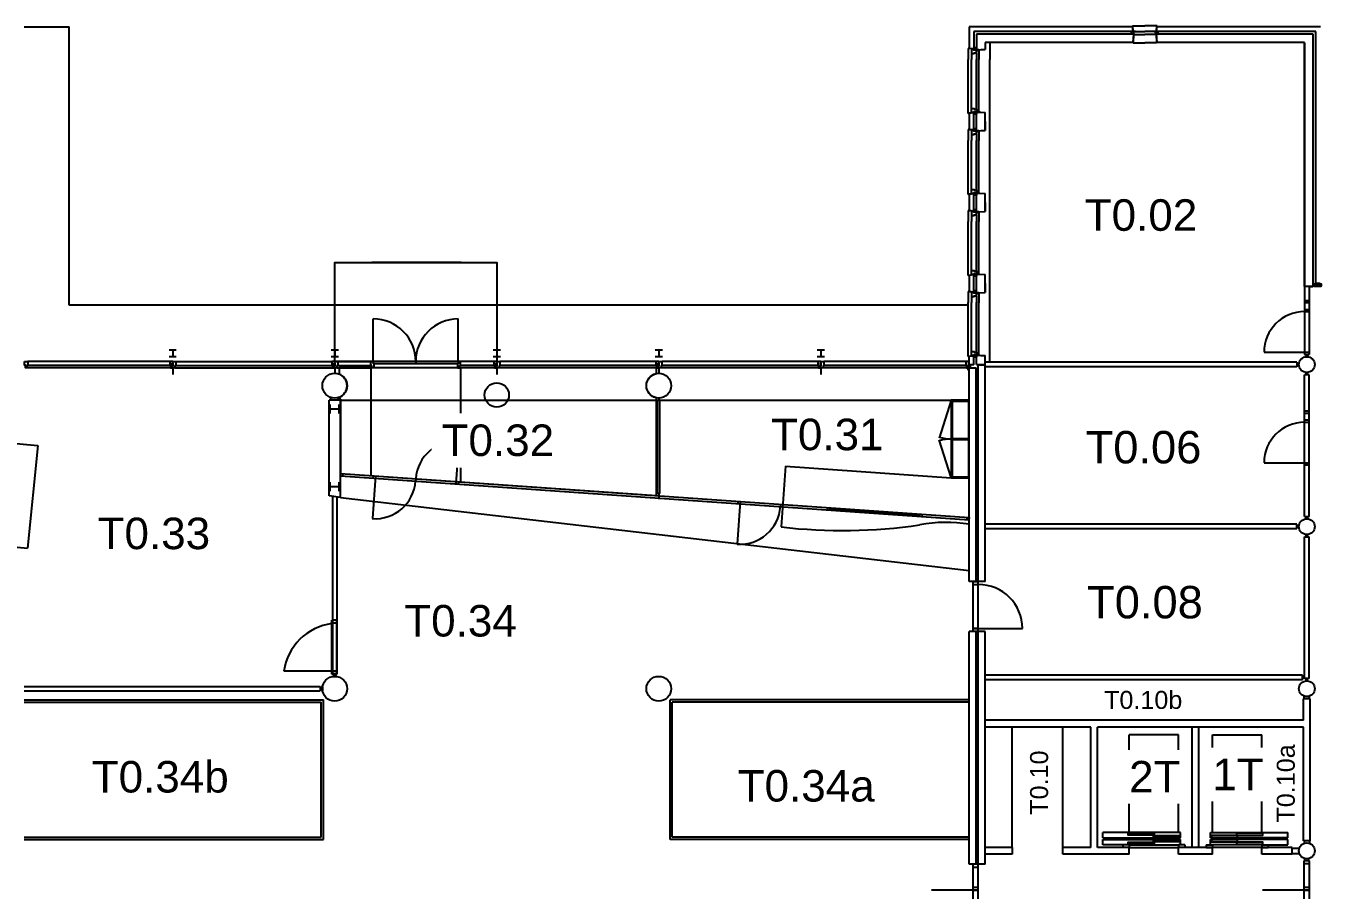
# Model space of a CAD drawing. Header units: millimetres. Extents: x 37323 to 141989, y 29562 to 82217.
# Drawn here: x 68860 to 97618, y 61767 to 80961 of the extents above; entities that cross this region are included whole.
import ezdxf
from ezdxf.enums import TextEntityAlignment as Align

# ---------------------------------------------------------------- set-up
doc = ezdxf.new("R2010")
doc.units = ezdxf.units.MM
doc.layers.get('0').update_dxf_attribs({"linetype": 'CONTINUOUS'})
for name, color, linetype in [('AL2100_BUITENWANDEN', 3, 'CONTINUOUS'), ('AL2200_BINNENWANDEN', 2, 'CONTINUOUS'), ('AL2800_DRAAGCONSTRUCTIE', 3, 'CONTINUOUS'), ('AL3100_BUITENWANDOPENING', 1, 'CONTINUOUS'), ('AL3200_BINNENWANDOPENING', 1, 'CONTINUOUS'), ('AL3300_VLOEROPENING', 8, 'CONTINUOUS'), ('AL3900_GEBOUWAFB', 250, 'CONTINUOUS'), ('AL4600_RUIMTENUMMERS', 2, 'CONTINUOUS'), ('AL6600_LIFTENDISTRIBUTIE', 3, 'CONTINUOUS'), ('AL7200_INR-GEBRUIKSRUIMTENN', 1, 'CONTINUOUS'), ('AL7900_INRGEBOUW', 1, 'CONTINUOUS')]:
    doc.layers.add(name, color=color, linetype=linetype)
doc.styles.add('Arial', font='arial.ttf')

# ---------------------------------------------------------------- blocks, each defined once
blk = doc.blocks.new('AH28HA16')
for points in [[(-80, 76), (80, 76)], [(0, -76), (0, 76)], [(-80, -76), (80, -76)]]:
    blk.add_lwpolyline(points)
blk = doc.blocks.new('AH28HB20')
for points in [[(-100, 100), (100, 100)], [(0, -100), (0, 100)], [(-100, -100), (100, -100)]]:
    blk.add_lwpolyline(points)

msp = doc.modelspace()

# ---------------------------------------------------------------- linework, layer by layer
at = {"layer": 'AL2100_BUITENWANDEN'}
for p, q in [((93448, 80939), (89823, 80939)), ((89823, 80939), (89823, 80464)), ((93463, 80839), (89923, 80839)), ((89923, 80839), (89923, 80449)), ((93451, 80961), (93723, 80961)), ((93463, 80834), (93451, 80961)), ((93463, 80839), (93453, 80935)), ((93466, 80834), (93454, 80961)), ((93995, 80961), (93723, 80961)), ((93979, 80834), (93992, 80961)), ((93982, 80834), (93995, 80961)), ((93983, 80839), (93992, 80935)), ((97523, 80839), (93983, 80839)), ((97623, 80939), (93997, 80939)), ((97523, 75240), (97523, 80839)), ((93470, 80779), (89983, 80779)), ((89983, 80779), (89983, 80432)), ((93460, 80589), (90173, 80589)), ((90173, 80589), (90173, 80442)), ((90176, 80586), (90176, 80439)), ((90276, 80586), (90276, 80214)), ((93470, 80779), (93460, 80589)), ((93473, 80779), (93463, 80586)), ((93463, 80586), (93723, 80586)), ((93983, 80586), (93723, 80586)), ((93973, 80779), (93983, 80586)), ((97463, 80779), (93976, 80779)), ((93976, 80779), (93986, 80589)), ((97273, 80589), (93986, 80589)), ((97270, 80586), (97270, 75167)), ((97273, 75170), (97273, 80589)), ((97273, 80439), (97273, 80589)), ((97273, 80439), (97273, 80589)), ((97463, 75180), (97463, 80779)), ((89928, 80449), (89801, 80461)), ((89801, 80461), (89801, 80214)), ((89927, 80446), (89801, 80458)), ((89923, 80449), (89827, 80459)), ((89983, 80432), (90173, 80442)), ((89983, 80429), (90176, 80439)), ((89801, 79017), (89801, 79264)), ((89927, 79033), (89801, 79020)), ((89928, 79030), (89801, 79017)), ((89983, 79049), (90176, 79039)), ((89983, 79046), (90173, 79036)), ((89983, 78632), (89983, 79046)), ((90173, 78642), (90173, 79036)), ((90176, 78839), (90176, 79039)), ((90176, 78839), (90176, 78639)), ((89801, 78661), (89801, 78414)), ((89928, 78649), (89801, 78661)), ((89927, 78646), (89801, 78658)), ((89983, 78632), (90173, 78642)), ((89983, 78629), (90176, 78639)), ((89801, 77217), (89801, 77464)), ((89927, 77233), (89801, 77220)), ((89928, 77230), (89801, 77217)), ((89983, 77249), (90176, 77239)), ((89983, 77246), (90173, 77236)), ((89983, 76832), (89983, 77246)), ((90173, 76842), (90173, 77236)), ((90176, 77039), (90176, 77239)), ((89801, 76861), (89801, 76614)), ((89928, 76849), (89801, 76861)), ((89927, 76846), (89801, 76858)), ((89983, 76832), (90173, 76842)), ((89983, 76829), (90176, 76839)), ((90176, 77039), (90176, 76839)), ((89801, 75417), (89801, 75664)), ((89927, 75433), (89801, 75420)), ((89928, 75430), (89801, 75417)), ((89983, 75449), (90176, 75439)), ((89983, 75446), (90173, 75436)), ((89983, 75032), (89983, 75446)), ((90173, 75042), (90173, 75436)), ((90176, 75239), (90176, 75439)), ((89801, 75061), (89801, 74814)), ((89928, 75049), (89801, 75061)), ((89927, 75046), (89801, 75058)), ((90176, 75239), (90176, 75039)), ((97453, 75170), (97273, 75170)), ((97454, 75167), (97373, 75167)), ((97463, 75180), (97453, 75170)), ((97467, 75180), (97454, 75167)), ((97618, 75240), (97523, 75240)), ((89983, 75032), (90173, 75042)), ((89983, 75029), (90176, 75039)), ((89801, 73617), (89801, 73864)), ((89927, 73633), (89801, 73620)), ((89928, 73630), (89801, 73617)), ((89923, 73629), (89827, 73619)), ((89923, 73430), (89923, 73629)), ((89983, 73649), (90176, 73639)), ((89983, 73646), (90173, 73636)), ((89983, 73444), (89983, 73646)), ((90173, 73444), (90173, 73636)), ((90176, 73489), (90176, 73639)), ((89823, 73430), (89823, 73614)), ((89923, 73430), (89823, 73430)), ((89823, 73370), (89973, 73370)), ((89823, 68622), (89823, 73370)), ((89973, 68622), (89973, 73370)), ((89983, 73444), (90173, 73444)), ((90023, 68622), (90023, 73434)), ((90023, 73434), (90173, 73434)), ((90173, 68622), (90173, 73434)), ((89973, 68622), (89823, 68622)), ((90173, 68622), (90023, 68622)), ((89973, 67508), (89823, 67508)), ((89823, 62339), (89823, 67508)), ((89973, 62339), (89973, 67508)), ((90023, 62339), (90023, 67508)), ((90173, 67508), (90023, 67508)), ((90173, 62339), (90173, 67508)), ((89973, 62339), (89823, 62339)), ((90173, 62339), (90023, 62339))]:
    msp.add_line(p, q, dxfattribs=at)
for points in [[(90276, 78414), (90276, 78839), (90276, 79264)], [(90276, 76614), (90276, 77039), (90276, 77464)], [(90276, 74814), (90276, 75239), (90276, 75664)]]:
    msp.add_lwpolyline(points, dxfattribs=at)
for points in [[(89823, 78664, 0.385314), (89827, 78659), (89923, 78649), (89923, 79029), (89827, 79019, 0.385314), (89823, 79014), (89823, 78664)], [(89823, 76864, 0.385314), (89827, 76859), (89923, 76849), (89923, 77229), (89827, 77219, 0.385314), (89823, 77214), (89823, 76864)], [(89823, 75064, 0.385314), (89827, 75059), (89923, 75049), (89923, 75429), (89827, 75419, 0.385314), (89823, 75414), (89823, 75064)]]:
    msp.add_lwpolyline(points, format="xyb", dxfattribs=at)
for centre, radius in [((97323, 73439), 175), ((75723, 72970), 275), ((82923, 72970), 275), ((97323, 69839), 175), ((75723, 66239), 275), ((82923, 66239), 275), ((97323, 66239), 175), ((97323, 62639), 175)]:
    msp.add_circle(centre, radius, dxfattribs=at)
for centre, start, end in [((93448, 80934), 5.7106, 90), ((93997, 80934), 90, 174.2894), ((89828, 80464), 180, 264.2894), ((89828, 73614), 95.7106, 180)]:
    msp.add_arc(centre, 5, start, end, dxfattribs=at)
at = {"layer": 'AL2200_BINNENWANDEN'}
for p, q in [((97305, 73664), (97305, 73613)), ((97341, 73664), (97341, 73613)), ((97098, 73489), (90173, 73489)), ((90173, 73389), (90173, 73489)), ((97098, 73389), (90173, 73389)), ((97098, 73489), (97098, 73389)), ((97149, 73457), (97098, 73457)), ((97149, 73421), (97098, 73421)), ((97373, 73214), (97273, 73214)), ((97273, 72409), (97273, 73214)), ((97305, 73214), (97305, 73265)), ((97341, 73214), (97341, 73265)), ((97373, 72409), (97373, 73214)), ((97273, 72409), (97373, 72409)), ((97273, 70064), (97273, 71209)), ((97273, 71209), (97373, 71209)), ((97373, 70064), (97373, 71209)), ((75673, 70511), (75673, 66564)), ((75773, 70499), (75773, 66564)), ((97102, 69892), (90173, 69892)), ((97102, 69792), (97102, 69892)), ((97273, 70064), (97373, 70064)), ((97305, 70013), (97305, 70064)), ((97341, 70013), (97341, 70064)), ((97102, 69792), (90173, 69792)), ((97153, 69860), (97102, 69860)), ((97152, 69824), (97102, 69824)), ((97273, 69614), (97373, 69614)), ((97273, 66464), (97273, 69614)), ((97305, 69614), (97305, 69665)), ((97341, 69614), (97341, 69665)), ((97373, 66464), (97373, 69614)), ((75773, 66564), (75673, 66564)), ((75773, 66513), (75673, 66513)), ((75705, 66564), (75705, 66513)), ((75741, 66564), (75741, 66513)), ((97223, 66539), (90173, 66539)), ((97223, 66439), (90173, 66439)), ((97223, 66439), (97223, 66539)), ((97274, 66507), (97223, 66507)), ((97273, 66471), (97223, 66471)), ((97373, 66464), (97273, 66464)), ((97305, 66413), (97305, 66464)), ((97341, 66413), (97341, 66464)), ((68823, 66289), (75397, 66289)), ((68823, 66189), (75397, 66189)), ((75397, 66289), (75397, 66189)), ((75397, 66257), (75448, 66257)), ((75397, 66221), (75448, 66221)), ((75448, 66289), (75448, 66189)), ((97398, 66014), (97248, 66014)), ((97248, 65539), (97248, 66014)), ((97398, 62864), (97398, 66014)), ((97248, 65539), (90173, 65539)), ((92523, 65389), (90173, 65389)), ((92523, 62714), (92523, 65389)), ((92673, 62714), (92673, 65389)), ((97248, 65389), (92673, 65389)), ((94773, 62714), (94773, 65389)), ((94923, 62714), (94923, 65389)), ((97248, 62864), (97248, 65389)), ((90773, 62714), (90173, 62714)), ((90773, 62714), (90773, 62564)), ((91898, 62564), (91898, 62714)), ((92523, 62714), (91898, 62714)), ((93373, 62714), (92673, 62714)), ((93373, 62564), (93373, 62714)), ((94473, 62564), (94473, 62714)), ((95223, 62714), (94473, 62714)), ((95223, 62564), (95223, 62714)), ((96323, 62564), (96323, 62714)), ((96998, 62714), (96323, 62714)), ((96998, 62564), (96998, 62714)), ((97398, 62864), (97248, 62864)), ((90773, 62564), (90173, 62564)), ((93373, 62564), (91898, 62564)), ((95223, 62564), (94473, 62564)), ((96998, 62564), (96323, 62564))]:
    msp.add_line(p, q, dxfattribs=at)
at = {"layer": 'AL2800_DRAAGCONSTRUCTIE'}
for p, q in [((68823, 80939), (69823, 80939)), ((69823, 74761), (69823, 80939)), ((89798, 74761), (69823, 74761)), ((72123, 73370), (72123, 73220)), ((75723, 73370), (75723, 73245)), ((79323, 73370), (79323, 73220)), ((82923, 73370), (82923, 73245)), ((86523, 73370), (86523, 73220)), ((82923, 72695), (82923, 72645)), ((82923, 70573), (82923, 70448))]:
    msp.add_line(p, q, dxfattribs=at)
at = {"layer": 'AL3100_BUITENWANDOPENING'}
for p, q in [((93513, 80839), (93723, 80839)), ((93933, 80839), (93723, 80839)), ((93476, 80769), (93723, 80769)), ((93970, 80769), (93723, 80769)), ((89869, 80349), (89869, 80214)), ((89983, 80419), (89983, 80414)), ((89987, 80419), (89983, 80419)), ((89983, 80414), (90033, 80414)), ((89983, 80366), (89983, 80214)), ((90033, 80432), (89987, 80429)), ((89987, 80429), (89987, 80419)), ((90033, 80414), (90033, 80432)), ((90033, 80414), (90033, 80213)), ((89801, 79264), (89801, 80214)), ((89869, 79264), (89869, 80214)), ((89983, 79264), (89983, 80214)), ((90033, 79264), (90033, 80214)), ((90276, 79264), (90276, 80214)), ((89869, 79129), (89869, 79264)), ((89983, 79112), (89983, 79264)), ((90033, 79064), (90033, 79265)), ((89983, 79064), (90033, 79064)), ((89983, 79059), (89983, 79064)), ((89987, 79059), (89983, 79059)), ((89987, 79049), (89987, 79059)), ((90033, 79046), (89987, 79049)), ((90033, 79064), (90033, 79046)), ((89983, 78619), (89983, 78614)), ((89987, 78619), (89983, 78619)), ((89983, 78614), (90033, 78614)), ((89983, 78566), (89983, 78414)), ((90033, 78632), (89987, 78629)), ((89987, 78629), (89987, 78619)), ((90033, 78614), (90033, 78632)), ((90033, 78614), (90033, 78413)), ((89801, 77464), (89801, 78414)), ((89869, 77464), (89869, 78414)), ((89983, 77464), (89983, 78414)), ((90033, 77464), (90033, 78414)), ((90276, 77464), (90276, 78414)), ((89869, 77329), (89869, 77464)), ((89983, 77312), (89983, 77464)), ((90033, 77264), (90033, 77465)), ((89983, 77264), (90033, 77264)), ((89983, 77259), (89983, 77264)), ((89987, 77259), (89983, 77259)), ((89987, 77249), (89987, 77259)), ((90033, 77246), (89987, 77249)), ((90033, 77264), (90033, 77246)), ((89983, 76819), (89983, 76814)), ((89987, 76819), (89983, 76819)), ((89983, 76814), (90033, 76814)), ((90033, 76832), (89987, 76829)), ((89987, 76829), (89987, 76819)), ((90033, 76814), (90033, 76832)), ((90033, 76814), (90033, 76613)), ((89801, 75664), (89801, 76614)), ((89869, 75664), (89869, 76614)), ((89983, 76766), (89983, 76614)), ((89983, 75664), (89983, 76614)), ((90033, 75664), (90033, 76614)), ((90276, 75664), (90276, 76614)), ((89869, 75529), (89869, 75664)), ((89983, 75512), (89983, 75664)), ((90033, 75464), (90033, 75665)), ((89983, 75464), (90033, 75464)), ((89983, 75459), (89983, 75464)), ((89987, 75459), (89983, 75459)), ((89987, 75449), (89987, 75459)), ((90033, 75446), (89987, 75449)), ((90033, 75464), (90033, 75446)), ((97477, 75180), (97477, 75170)), ((97638, 75180), (97477, 75180)), ((97638, 75170), (97477, 75170)), ((89801, 73864), (89801, 74814)), ((89869, 73864), (89869, 74814)), ((89983, 75019), (89983, 75014)), ((89987, 75019), (89983, 75019)), ((89983, 75014), (90033, 75014)), ((89983, 74966), (89983, 74814)), ((89983, 73864), (89983, 74814)), ((90033, 75032), (89987, 75029)), ((89987, 75029), (89987, 75019)), ((90033, 75014), (90033, 75032)), ((90033, 75014), (90033, 74813)), ((90033, 73864), (90033, 74814)), ((90276, 73489), (90276, 74814)), ((76578, 73509), (76578, 74453)), ((78467, 73509), (78467, 74453)), ((89869, 73729), (89869, 73864)), ((89983, 73712), (89983, 73864)), ((89983, 73659), (89983, 73664)), ((89983, 73664), (90033, 73664)), ((89987, 73659), (89983, 73659)), ((89987, 73649), (89987, 73659)), ((90033, 73646), (89987, 73649)), ((90033, 73664), (90033, 73865)), ((90033, 73664), (90033, 73646)), ((72073, 73370), (68883, 73370)), ((72056, 73509), (68900, 73509)), ((72056, 73421), (68900, 73421)), ((72123, 73509), (72056, 73509)), ((72056, 73509), (72056, 73421)), ((72056, 73421), (72073, 73421)), ((72073, 73421), (72073, 73370)), ((72073, 73370), (72123, 73370)), ((72123, 73469), (72113, 73469)), ((72113, 73410), (72113, 73469)), ((72113, 73410), (72123, 73410)), ((72123, 73509), (72190, 73509)), ((72123, 73469), (72123, 73509)), ((72123, 73469), (72133, 73469)), ((72133, 73410), (72123, 73410)), ((72123, 73370), (72123, 73410)), ((72173, 73370), (72123, 73370)), ((72133, 73410), (72133, 73469)), ((72173, 73421), (72173, 73370)), ((72190, 73421), (72173, 73421)), ((72173, 73370), (75673, 73370)), ((72190, 73509), (75656, 73509)), ((72190, 73509), (72190, 73421)), ((72190, 73421), (75656, 73421)), ((75656, 73509), (75656, 73421)), ((75723, 73509), (75656, 73509)), ((75656, 73421), (75673, 73421)), ((75673, 73421), (75673, 73370)), ((75673, 73370), (75723, 73370)), ((75713, 73410), (75713, 73469)), ((75723, 73469), (75713, 73469)), ((75713, 73410), (75723, 73410)), ((75723, 73469), (75723, 73509)), ((75723, 73509), (75790, 73509)), ((75723, 73469), (75733, 73469)), ((75723, 73370), (75723, 73410)), ((75733, 73410), (75723, 73410)), ((75773, 73370), (75723, 73370)), ((75733, 73410), (75733, 73469)), ((75790, 73421), (75773, 73421)), ((75773, 73421), (75773, 73370)), ((75773, 73370), (76545, 73370)), ((75790, 73509), (75790, 73421)), ((75790, 73509), (76528, 73509)), ((75790, 73421), (76528, 73421)), ((76528, 73421), (76528, 73509)), ((76528, 73509), (76578, 73509)), ((76545, 73421), (76528, 73421)), ((76545, 73370), (76545, 73421)), ((76595, 73370), (76545, 73370)), ((78467, 73509), (76578, 73509)), ((76578, 73509), (76578, 73458)), ((76578, 73458), (76595, 73458)), ((78450, 73458), (76595, 73458)), ((76595, 73458), (76595, 73370)), ((78450, 73370), (76595, 73370)), ((77523, 73509), (77523, 73458)), ((78450, 73458), (78450, 73370)), ((78467, 73458), (78450, 73458)), ((78450, 73370), (78500, 73370)), ((78517, 73509), (78467, 73509)), ((78467, 73509), (78467, 73458)), ((78500, 73421), (78517, 73421)), ((78500, 73370), (78500, 73421)), ((79273, 73370), (78500, 73370)), ((79256, 73509), (78517, 73509)), ((78517, 73421), (78517, 73509)), ((79256, 73421), (78517, 73421)), ((79323, 73509), (79256, 73509)), ((79256, 73509), (79256, 73421)), ((79256, 73421), (79273, 73421)), ((79273, 73421), (79273, 73370)), ((79273, 73370), (79323, 73370)), ((79323, 73469), (79313, 73469)), ((79313, 73410), (79313, 73469)), ((79313, 73410), (79323, 73410)), ((79323, 73509), (79390, 73509)), ((79323, 73469), (79323, 73509)), ((79323, 73469), (79333, 73469)), ((79333, 73410), (79323, 73410)), ((79323, 73370), (79323, 73410)), ((79373, 73370), (79323, 73370)), ((79333, 73410), (79333, 73469)), ((79373, 73421), (79373, 73370)), ((79390, 73421), (79373, 73421)), ((82873, 73370), (79373, 73370)), ((82856, 73509), (79390, 73509)), ((79390, 73509), (79390, 73421)), ((82856, 73421), (79390, 73421)), ((82856, 73509), (82856, 73421)), ((82923, 73509), (82856, 73509)), ((82856, 73421), (82873, 73421)), ((82873, 73421), (82873, 73370)), ((82873, 73370), (82923, 73370)), ((82913, 73410), (82913, 73469)), ((82923, 73469), (82913, 73469)), ((82913, 73410), (82923, 73410)), ((82923, 73469), (82923, 73509)), ((82923, 73509), (82990, 73509)), ((82923, 73469), (82933, 73469)), ((82923, 73370), (82923, 73410)), ((82933, 73410), (82923, 73410)), ((82973, 73370), (82923, 73370)), ((82933, 73410), (82933, 73469)), ((82990, 73421), (82973, 73421)), ((82973, 73421), (82973, 73370)), ((86473, 73370), (82973, 73370)), ((86456, 73509), (82990, 73509)), ((82990, 73509), (82990, 73421)), ((86456, 73421), (82990, 73421)), ((86523, 73509), (86456, 73509)), ((86456, 73509), (86456, 73421)), ((86456, 73421), (86473, 73421)), ((86473, 73421), (86473, 73370)), ((86473, 73370), (86523, 73370)), ((86523, 73469), (86513, 73469)), ((86513, 73410), (86513, 73469)), ((86513, 73410), (86523, 73410)), ((86523, 73509), (86590, 73509)), ((86523, 73469), (86523, 73509)), ((86523, 73469), (86533, 73469)), ((86533, 73410), (86523, 73410)), ((86523, 73370), (86523, 73410)), ((86573, 73370), (86523, 73370)), ((86533, 73410), (86533, 73469)), ((86573, 73421), (86573, 73370)), ((86590, 73421), (86573, 73421)), ((89763, 73370), (86573, 73370)), ((89746, 73509), (86590, 73509)), ((86590, 73509), (86590, 73421)), ((89746, 73421), (86590, 73421)), ((89810, 73370), (89788, 73370)), ((89788, 73370), (89788, 73320)), ((89810, 73366), (89810, 73370)), ((89823, 73366), (89810, 73366)), ((89823, 73320), (89823, 73366)), ((89788, 73320), (89823, 73320))]:
    msp.add_line(p, q, dxfattribs=at)
for points in [[(93473, 80779), (93428, 80779), (93428, 80834), (93473, 80834)], [(93513, 80839), (93473, 80839), (93473, 80769), (93476, 80769), (93476, 80836), (93513, 80836)], [(93933, 80839), (93973, 80839), (93973, 80769), (93970, 80769), (93970, 80836), (93933, 80836)], [(93973, 80779), (94018, 80779), (94018, 80834), (93973, 80834)], [(89869, 80439), (89869, 80349), (89932, 80349), (89932, 80366), (89983, 80366), (89983, 80424), (89924, 80424), (89924, 80439)], [(89983, 80429), (89983, 80474), (89928, 80474), (89928, 80429)], [(89869, 79039), (89869, 79129), (89932, 79129), (89932, 79112), (89983, 79112), (89983, 79054), (89924, 79054), (89924, 79039)], [(89983, 79049), (89983, 79004), (89928, 79004), (89928, 79049)], [(89869, 78639), (89869, 78549), (89932, 78549), (89932, 78566), (89983, 78566), (89983, 78624), (89924, 78624), (89924, 78639)], [(89983, 78629), (89983, 78674), (89928, 78674), (89928, 78629)], [(89869, 77239), (89869, 77329), (89932, 77329), (89932, 77312), (89983, 77312), (89983, 77254), (89924, 77254), (89924, 77239)], [(89983, 77249), (89983, 77204), (89928, 77204), (89928, 77249)], [(89869, 76839), (89869, 76749), (89932, 76749), (89932, 76766), (89983, 76766), (89983, 76824), (89924, 76824), (89924, 76839)], [(89983, 76829), (89983, 76874), (89928, 76874), (89928, 76829)], [(89869, 75439), (89869, 75529), (89932, 75529), (89932, 75512), (89983, 75512), (89983, 75454), (89924, 75454), (89924, 75439)], [(89983, 75449), (89983, 75404), (89928, 75404), (89928, 75449)], [(89983, 75029), (89983, 75074), (89928, 75074), (89928, 75029)], [(97463, 75180), (97463, 75235), (97513, 75235), (97513, 75180)], [(97590, 75186), (97593, 75186), (97593, 75236), (97543, 75236), (97543, 75233), (97590, 75233)], [(97593, 75180), (97593, 75235), (97643, 75235), (97643, 75180)], [(89869, 75039), (89869, 74949), (89932, 74949), (89932, 74966), (89983, 74966), (89983, 75024), (89924, 75024), (89924, 75039)], [(89869, 73639), (89869, 73729), (89932, 73729), (89932, 73712), (89983, 73712), (89983, 73654), (89924, 73654), (89924, 73639)], [(89983, 73649), (89983, 73604), (89928, 73604), (89928, 73649)], [(68833, 73509), (68900, 73509), (68900, 73421), (68883, 73421), (68883, 73370), (68848, 73370), (68848, 73429), (68833, 73429)], [(89813, 73509), (89746, 73509), (89746, 73421), (89763, 73421), (89763, 73370), (89798, 73370), (89798, 73429), (89813, 73429)], [(89803, 73370), (89848, 73370), (89848, 73425), (89803, 73425)]]:
    msp.add_lwpolyline(points, close=True, dxfattribs=at)
for points in [[(89869, 78549), (89869, 78414)], [(89869, 76749), (89869, 76614)], [(89869, 74949), (89869, 74814)]]:
    msp.add_lwpolyline(points, dxfattribs=at)
for centre, start, end in [((76578, 73509), 0, 90), ((78467, 73509), 90, 180)]:
    msp.add_arc(centre, 944, start, end, dxfattribs=at)
at = {"layer": 'AL3200_BINNENWANDOPENING'}
for p, q in [((97273, 75167), (97270, 75167)), ((97273, 75170), (97273, 73664)), ((97373, 75170), (97373, 73664)), ((97273, 74864), (97373, 74864)), ((97273, 74814), (97373, 74814)), ((97273, 74664), (97373, 74664)), ((97273, 74614), (97373, 74614)), ((96373, 73714), (97373, 73714)), ((97273, 73714), (97373, 73714)), ((97273, 73664), (97373, 73664)), ((75848, 72645), (75598, 72645)), ((75598, 70520), (75598, 72645)), ((75638, 72645), (75638, 72708)), ((75808, 72645), (75808, 72708)), ((75848, 72645), (82888, 72645)), ((75848, 70490), (75848, 72645)), ((82888, 72645), (82948, 72645)), ((82888, 70573), (82888, 72645)), ((82898, 70573), (82898, 72645)), ((82948, 72645), (89823, 72645)), ((82948, 70573), (82948, 72645)), ((97273, 72409), (97373, 72409)), ((97273, 71209), (97273, 72409)), ((97273, 72359), (97373, 72359)), ((97273, 72209), (97373, 72209)), ((97373, 71209), (97373, 72409)), ((97273, 72159), (97373, 72159)), ((78483, 71738), (78417, 70790)), ((85739, 71180), (85645, 69833)), ((85739, 71180), (89423, 70922)), ((96373, 71259), (97373, 71259)), ((97273, 71259), (97373, 71259)), ((97273, 71209), (97373, 71209)), ((75848, 71020), (89823, 70042)), ((75848, 70970), (89823, 69992)), ((75851, 70969), (75854, 71019)), ((75901, 70966), (75904, 71016)), ((76625, 70965), (76559, 70018)), ((76575, 70969), (76572, 70919)), ((77523, 70903), (77519, 70853)), ((78470, 70836), (78467, 70786)), ((75848, 70490), (75598, 70520)), ((75848, 70490), (89823, 68867)), ((82948, 70573), (82888, 70573)), ((84732, 70398), (84666, 69451)), ((84682, 70402), (84679, 70352)), ((85630, 70336), (85626, 70286)), ((86677, 70262), (86674, 70212)), ((86727, 70259), (86724, 70209)), ((86725, 70225), (87747, 70154)), ((87699, 70174), (88721, 70103)), ((88722, 70119), (88719, 70069)), ((88772, 70116), (88769, 70066)), ((89770, 70046), (89766, 69996)), ((89820, 70043), (89816, 69993)), ((89909, 68622), (90023, 68622)), ((89909, 67508), (89909, 68622)), ((89909, 68555), (90023, 68555)), ((90023, 67508), (90023, 68622)), ((75659, 66564), (75659, 67764)), ((75773, 67764), (75659, 67764)), ((75773, 67697), (75659, 67697)), ((75773, 66564), (75773, 67764)), ((90023, 67575), (89909, 67575)), ((89909, 67575), (90023, 67575)), ((89909, 67575), (91003, 67575)), ((90023, 67508), (89909, 67508)), ((75773, 66631), (74593, 66631)), ((75659, 66631), (75773, 66631)), ((75773, 66631), (75659, 66631)), ((75773, 66564), (75659, 66564)), ((97263, 66014), (97263, 66075)), ((97383, 66014), (97383, 66075)), ((96998, 62699), (97158, 62699)), ((97263, 62864), (97263, 62792)), ((97383, 62864), (97383, 62792)), ((96998, 62579), (97158, 62579)), ((97266, 59264), (97266, 62414)), ((97380, 62414), (97266, 62414)), ((97281, 62414), (97281, 62469)), ((97365, 62414), (97365, 62469)), ((97380, 59264), (97380, 62414)), ((90023, 62339), (89909, 62339)), ((89909, 59339), (89909, 62339)), ((90023, 62272), (89909, 62272)), ((90023, 59339), (90023, 62339)), ((97380, 62347), (97266, 62347)), ((89909, 61834), (90023, 61834)), ((97266, 61834), (97380, 61834)), ((90023, 61767), (88981, 61767)), ((89909, 61767), (90023, 61767)), ((89909, 61767), (90023, 61767)), ((97380, 61767), (96338, 61767)), ((97266, 61767), (97380, 61767)), ((97266, 61767), (97380, 61767))]:
    msp.add_line(p, q, dxfattribs=at)
for points in [[(89928, 79049), (89924, 79049), (89924, 79039), (89928, 79039)], [(89983, 79049), (89983, 79059), (89987, 79059), (89987, 79049)], [(89928, 78629), (89924, 78629), (89924, 78639), (89928, 78639)], [(89983, 78629), (89983, 78619), (89987, 78619), (89987, 78629)], [(89928, 77249), (89924, 77249), (89924, 77239), (89928, 77239)], [(89983, 77249), (89983, 77259), (89987, 77259), (89987, 77249)], [(89928, 76829), (89924, 76829), (89924, 76839), (89928, 76839)], [(89983, 76829), (89983, 76819), (89987, 76819), (89987, 76829)], [(89928, 75449), (89924, 75449), (89924, 75439), (89928, 75439)], [(89983, 75449), (89983, 75459), (89987, 75459), (89987, 75449)], [(89928, 75029), (89924, 75029), (89924, 75039), (89928, 75039)], [(89983, 75029), (89983, 75019), (89987, 75019), (89987, 75029)]]:
    msp.add_lwpolyline(points, close=True, dxfattribs=at)
for centre, radius, start, end in [((97273, 73714), 900, 90, 180), ((97273, 71259), 900, 90, 180), ((78421, 70840), 900, 86, 176), ((76621, 70915), 900, 266, 356), ((84729, 70349), 900, 266, 356), ((89314, 66867), 3067, 80.4461, 101.1643), ((87017, 81623), 11870, 263.3626, 278.2478), ((90023, 67575), 980, 0, 90), ((75821, 66456), 1240, 97.4963, 171.8722)]:
    msp.add_arc(centre, radius, start, end, dxfattribs=at)
at = {"layer": 'AL3300_VLOEROPENING'}
msp.add_circle((79323, 72764), 270, dxfattribs=at)
at = {"layer": 'AL3900_GEBOUWAFB'}
for p, q in [((68823, 65989), (75473, 65989)), ((68823, 65939), (75423, 65939)), ((75423, 62939), (75423, 65939)), ((75473, 62889), (75473, 65989)), ((83173, 62889), (83173, 65989)), ((89823, 65989), (83173, 65989)), ((83223, 62939), (83223, 65939)), ((89823, 65939), (83223, 65939)), ((68823, 62939), (75423, 62939)), ((68823, 62889), (75473, 62889)), ((89823, 62889), (83173, 62889)), ((89823, 62939), (83223, 62939))]:
    msp.add_line(p, q, dxfattribs=at)
at = {"layer": 'AL6600_LIFTENDISTRIBUTIE'}
for p, q in [((93373, 63044), (93373, 65214)), ((94473, 65214), (93373, 65214)), ((94473, 63044), (94473, 65214)), ((95223, 63044), (95223, 65214)), ((95223, 65214), (96323, 65214)), ((96323, 63044), (96323, 65214)), ((94513, 63044), (92793, 63044)), ((92793, 62924), (92793, 63044)), ((93373, 63044), (93373, 63114)), ((94513, 62924), (94513, 63044)), ((95183, 63044), (96903, 63044)), ((95183, 62924), (95183, 63044)), ((96323, 63044), (96323, 63114)), ((96903, 62924), (96903, 63044)), ((92793, 62924), (94513, 62924)), ((92793, 62894), (94513, 62894)), ((92793, 62774), (92793, 62894)), ((93233, 62774), (92793, 62774)), ((93233, 62774), (93233, 62714)), ((93373, 62774), (93233, 62774)), ((93373, 62714), (93233, 62714)), ((93373, 62774), (94473, 62774)), ((93373, 62774), (93373, 62714)), ((93373, 62714), (94473, 62714)), ((94613, 62774), (94473, 62774)), ((94473, 62774), (94473, 62714)), ((94613, 62714), (94473, 62714)), ((94513, 62774), (94513, 62894)), ((94613, 62774), (94613, 62714)), ((95083, 62774), (95223, 62774)), ((95083, 62774), (95083, 62714)), ((95083, 62714), (95223, 62714)), ((96903, 62924), (95183, 62924)), ((96903, 62894), (95183, 62894)), ((95183, 62774), (95183, 62894)), ((96323, 62774), (95223, 62774)), ((95223, 62774), (95223, 62714)), ((96323, 62714), (95223, 62714)), ((96323, 62774), (96463, 62774)), ((96323, 62774), (96323, 62714)), ((96323, 62714), (96463, 62714)), ((96463, 62774), (96463, 62714)), ((96463, 62774), (96903, 62774)), ((96903, 62774), (96903, 62894))]:
    msp.add_line(p, q, dxfattribs=at)
for points in [[(93933, 62990), (93353, 62990), (93353, 63032), (93933, 63032)], [(95763, 62990), (96343, 62990), (96343, 63032), (95763, 63032)], [(93933, 62786), (93353, 62786), (93353, 62828), (93933, 62828)], [(94493, 62936), (93913, 62936), (93913, 62978), (94493, 62978)], [(94493, 62840), (93913, 62840), (93913, 62882), (94493, 62882)], [(95203, 62936), (95783, 62936), (95783, 62978), (95203, 62978)], [(95203, 62840), (95783, 62840), (95783, 62882), (95203, 62882)], [(95763, 62786), (96343, 62786), (96343, 62828), (95763, 62828)]]:
    msp.add_lwpolyline(points, close=True, dxfattribs=at)
at = {"layer": 'AL7200_INR-GEBRUIKSRUIMTENN'}
for p, q in [((89423, 72645), (89154, 71806)), ((89823, 72645), (89423, 72645)), ((89423, 72645), (89423, 70922)), ((89443, 72626), (89443, 71797)), ((89443, 72626), (89806, 72626)), ((89806, 72626), (89806, 71797)), ((68402, 71711), (69123, 71639)), ((69123, 71639), (68898, 69362)), ((89423, 70931), (89154, 71769)), ((89443, 71797), (89806, 71797)), ((89443, 71777), (89806, 71777)), ((89443, 71777), (89443, 70942)), ((89806, 71777), (89806, 70942)), ((89423, 70922), (89823, 70922)), ((89443, 70942), (89806, 70942)), ((68176, 69433), (68898, 69362)), ((90773, 62714), (90773, 65389)), ((91898, 62714), (91898, 65389))]:
    msp.add_line(p, q, dxfattribs=at)
for centre, start, end in [((89423, 72645), 252.2158, 270), ((89423, 70931), 90, 107.7842)]:
    msp.add_arc(centre, 857, start, end, dxfattribs=at)
at = {"layer": 'AL7900_INRGEBOUW'}
for p, q in [((78534, 75709), (76545, 75709)), ((76528, 73370), (76528, 70971)), ((78534, 73509), (76545, 73509)), ((78534, 73370), (76545, 73370)), ((78517, 73370), (78517, 70832))]:
    msp.add_line(p, q, dxfattribs=at)
msp.add_lwpolyline([(75723, 73509), (75723, 75709), (79323, 75709), (79323, 73509)], close=True, dxfattribs=at)
msp.add_lwpolyline([(75823, 72713), (75848, 72670), (75848, 71020), (82873, 70528), (82873, 72699, -0.83205), (82873, 73240), (82873, 73370), (75823, 73370), (75823, 73226)], format="xyb", dxfattribs=at)
msp.add_arc((75723, 72970), 275, 291.3237, 68.6763, dxfattribs=at)

# ---------------------------------------------------------------- block references
at = {"layer": 'AL2800_DRAAGCONSTRUCTIE'}
for name, p, rotation in [('AH28HA16', (72123, 73685), 180), ('AH28HA16', (75723, 73685), 180), ('AH28HA16', (79323, 73685), 180), ('AH28HA16', (82923, 73685), 180), ('AH28HA16', (86523, 73685), 180), ('AH28HB20', (75723, 72450), 90), ('AH28HB20', (75723, 70726), 90)]:
    msp.add_blockref(name, p, dxfattribs=dict(at, rotation=rotation))

# ---------------------------------------------------------------- texts
at = {"layer": 'AL4600_RUIMTENUMMERS', "style": 'Arial'}
for s, height, p in [('T0.02', 700, (92388, 76200)), ('T0.31', 700, (85417, 71327)), ('T0.06', 720, (92407, 71028)), ('T0.33', 700, (70454, 69129)), ('T0.08', 720, (92440, 67586)), ('T0.34', 700, (77268, 67189)), ('T0.10b', 400, (92817, 65671)), ('T0.34b', 700, (70324, 63724)), ('T0.34a', 700, (84676, 63523))]:
    msp.add_text(s, height=height, dxfattribs=at).set_placement(p, align=Align.BOTTOM_LEFT)
for s, p in [('T0.10a', (97175, 63266)), ('T0.10', (91693, 63439))]:
    msp.add_text(s, height=400, rotation=90, dxfattribs=at).set_placement(p, align=Align.BOTTOM_LEFT)

# ---------------------------------------------------------------- next in the draw order: wipeouts: each hides what was drawn before it
for points in [[(77875, 71148), (80791, 71148), (80791, 72353), (77875, 72353)], [(93156, 63688), (94739, 63688), (94739, 64880), (93156, 64880)], [(95084, 63738), (96589, 63738), (96589, 64931), (95084, 64931)]]:
    msp.add_wipeout(points).dxf.layer = 'AL4600_RUIMTENUMMERS'

# ---------------------------------------------------------------- next in the draw order: texts
for s, p in [('T0.32', (78097, 71198)), ('2T', (93373, 63725)), ('1T', (95223, 63776))]:
    msp.add_text(s, height=700, dxfattribs=at).set_placement(p, align=Align.BOTTOM_LEFT)

doc.saveas('drawing.dxf')
